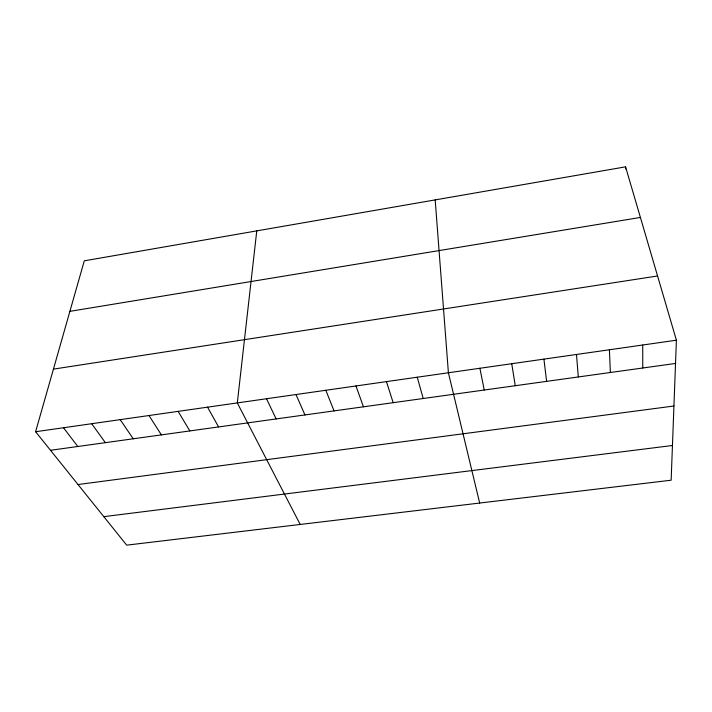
<?xml version="1.0" encoding="UTF-8"?>
<svg xmlns="http://www.w3.org/2000/svg" width="712" height="712" viewBox="0 0 712 712"><rect width="100%" height="100%" fill="white"/><g stroke="black" fill="none" stroke-linecap="round" stroke-linejoin="round"><path stroke-width="1.07" d="M676.4 340.202L671.149 480.208L126.691 545.152L35.6 431.73L84.292 260.823L625.572 166.848L676.4 340.202L35.6 431.73M256.765 230.884L237.31 402.921L300.197 524.459M69.901 311.349L640.408 217.454M53.436 369.127L657.568 275.98M50.499 450.287L675.528 363.449M78.009 484.534L673.935 406.009M103.81 516.654L672.457 445.498M63.501 427.752L77.795 446.495M91.697 423.72L105.367 442.668M120.203 419.653L133.233 438.797M149.004 415.532L161.384 434.881M178.125 411.376L189.837 430.929M207.557 407.175L218.584 426.933M266.502 398.756L276.149 418.941M296.005 394.537L304.941 414.936M325.829 390.274L334.044 410.895M355.973 385.975L363.449 406.81M386.447 381.623L393.166 402.68M417.25 377.218L423.204 398.506M479.674 503.046L448.4 372.768L435.183 199.903M479.888 368.273L484.249 390.025M511.732 363.725L515.266 385.717M543.923 359.124L546.62 381.365M576.489 354.478L578.313 376.959M609.41 349.77L610.362 372.501M625.572 166.848L625.617 168.984M642.713 345.017L642.767 368.006"/></g></svg>
